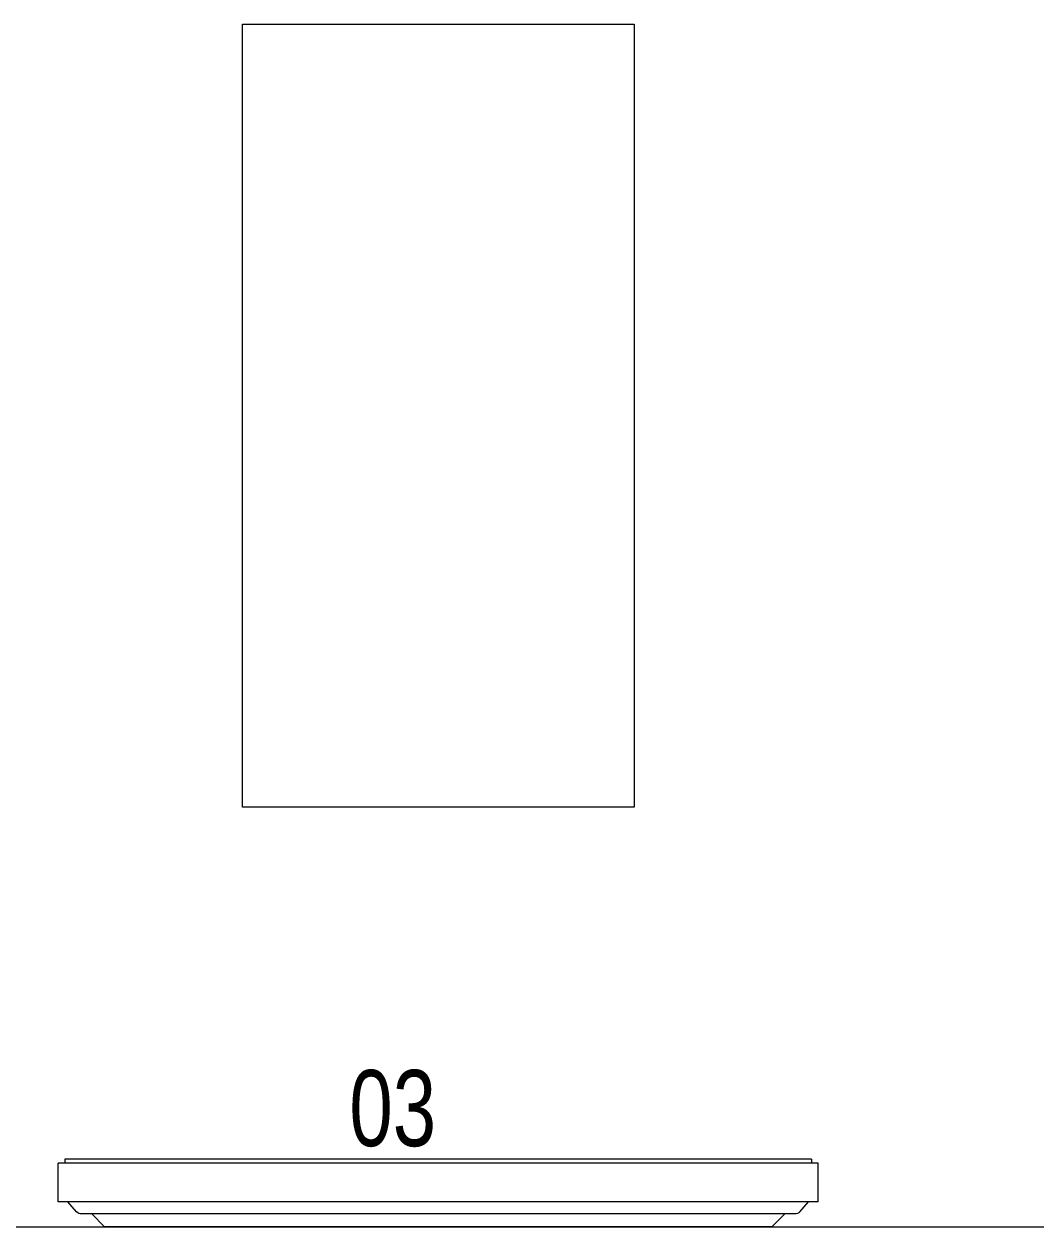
# Model space of a CAD drawing. Header units: inches. Extents: x -12418 to 242017, y -29325 to 19878.
# Drawn here: x 11822 to 12985, y -8477 to -7095 of the extents above; entities that cross this region are included whole.
import ezdxf

# ---------------------------------------------------------------- set-up
doc = ezdxf.new("R2010")
doc.units = ezdxf.units.IN
doc.header["$LTSCALE"] = 25
doc.header["$MEASUREMENT"] = 0
doc.linetypes.add('DASHDOT', pattern=[25.4, 12.7, -6.35, 0, -6.35])
doc.layers.get('0').update_dxf_attribs({"color": 8})
for name, color, linetype, lineweight in [('00-Ground Floor$0$72_EGR_EQP_TAG', 142, 'Continuous', 5), ('00-Ground Floor$0$LOADING', 253, 'Continuous', 5), ('00-Ground Floor$0$Walls', 251, 'Continuous', 5), ('E-LITE-CLNG-CNDT', 6, 'DASHDOT', 35)]:
    doc.layers.add(name, color=color, linetype=linetype, lineweight=lineweight)
doc.styles.add('00-Ground Floor$0$X3G_ENTITY_257CFD', font='swisscl.ttf', dxfattribs={"height": 200})

# ---------------------------------------------------------------- blocks, each defined once
blk = doc.blocks.new('00-Ground Floor$0$DM15862C-P')
at = {"lineweight": 0}
for p, q in [((-0.3835, 0), (-0.3983, -0.0149)), ((0.3835, 0), (-0.3835, 0)), ((0.3835, 0), (0.3983, -0.0149)), ((-0.4157, -0.0175), (-0.4256, -0.0287)), ((0.41, -0.0149), (-0.4099, -0.0149)), ((0.4157, -0.0175), (0.4254, -0.0287)), ((-0.4367, -0.0287), (-0.4367, -0.0734)), ((0.4365, -0.0287), (-0.4367, -0.0287)), ((0.4365, -0.0287), (0.4365, -0.0734)), ((0.4365, -0.0734), (-0.4367, -0.0734)), ((-0.4291, -0.078), (-0.4291, -0.0734)), ((0.429, -0.078), (-0.4291, -0.078)), ((0.429, -0.078), (0.429, -0.0734))]:
    blk.add_line(p, q, dxfattribs=at)
for points in [[(-0.4099, -0.0149), (-0.4121, -0.0149), (-0.4141, -0.0158), (-0.4157, -0.0175)], [(0.4157, -0.0175), (0.4141, -0.0158), (0.4121, -0.0149), (0.41, -0.0149)]]:
    blk.add_open_spline(points, degree=3, dxfattribs=at)
blk = doc.blocks.new('00-Ground Floor')
at = {"layer": '00-Ground Floor$0$LOADING'}
blk.add_lwpolyline([(12072.9, -7095.2), (12522.9, -7095.2), (12522.9, -7995.2), (12072.9, -7995.2)], close=True, dxfattribs=at)
at = {"layer": '00-Ground Floor$0$Walls'}
blk.add_line((10497.9, -8477.4, 0), (14097.9, -8477.4, 0), dxfattribs=at)
at = {"layer": '00-Ground Floor$0$LOADING', "xscale": -1000, "yscale": 1000, "zscale": 1000, "rotation": 180}
blk.add_blockref('00-Ground Floor$0$DM15862C-P', (12297.9, -8477.4, 0), dxfattribs=at)
at = {"layer": '00-Ground Floor$0$72_EGR_EQP_TAG', "insert": (12245.6, -8297.1, 0), "char_height": 87.47, "attachment_point": 2, "style": '00-Ground Floor$0$X3G_ENTITY_257CFD'}
blk.add_mtext('03', dxfattribs=at)

msp = doc.modelspace()

# ---------------------------------------------------------------- block references
at = {"layer": 'E-LITE-CLNG-CNDT'}
msp.add_blockref('00-Ground Floor', (0, 0), dxfattribs=at)

doc.saveas('drawing.dxf')
